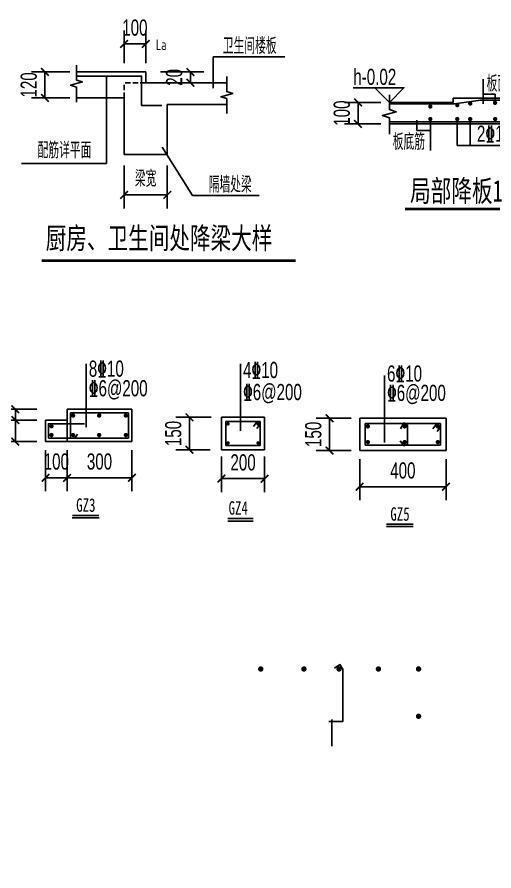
# Model space of a CAD drawing. Extents: x -173820 to 521180, y -715739 to 158231.
# Drawn here: x -3569 to 5269, y 46151 to 61980 of the extents above; entities that cross this region are included whole.
import ezdxf
from ezdxf.enums import TextEntityAlignment as Align

# ---------------------------------------------------------------- set-up
doc = ezdxf.new("R2010")
doc.units = 0
doc.header["$LTSCALE"] = 1000
doc.linetypes.add('CONTINOUS', pattern=[0])
doc.linetypes.add('DASH', pattern=[0.35, 0.25, -0.1])
doc.layers.add('JG1', color=3, linetype='Continuous')
doc.layers.add('模板线', color=3, linetype='Continuous')
doc.styles.add('TEXTDIM', font='njadri_romans1.shx', dxfattribs={"width": 0.7, "bigfont": 'njadri_fhztxt.shx'})
doc.styles.add('TEXTSTEEL', font='njadri_tssdeng.shx', dxfattribs={"width": 0.7, "bigfont": 'njadri_tssdchn.shx'})
doc.styles.add('TEXTTTILE', font='simhei.ttf', dxfattribs={"width": 0.6})
doc.styles.add('TSSD_Norm', font='Tssdeng.shx', dxfattribs={"bigfont": 'hztxt.shx'})
doc.styles.add('黑体', font='simhei.ttf', dxfattribs={"width": 0.8})
doc.dimstyles.new('DIM100', dxfattribs={"dimtxt": 300, "dimasz": 1, "dimexe": 250, "dimexo": 0, "dimgap": 150, "dimtad": 1, "dimdec": 0, "dimzin": 0, "dimdsep": 46, "dimtxsty": 'TEXTDIM', "dimblk": 'DI', "dimcen": 0, "dimclrt": 7, "dimadec": 0, "dimazin": 0, "dimtfac": 1, "dimtdec": 0, "dimtix": 1, "dimtmove": 2, "dimatfit": 3, "dimldrblk": 'DI', "dimfxl": 0, "dimtolj": 1, "dimtzin": 0, "dimarcsym": 0})

# ---------------------------------------------------------------- blocks, each defined once
blk = doc.blocks.new('DI')
at = {"color": 3, "const_width": 30}
blk.add_lwpolyline([(-71, -71), (71, 71)], dxfattribs=at)
blk = doc.blocks.new('*D2355')
at = {"layer": 'Defpoints', "color": 0}
for p in [(3930, 2060), (4410, 2060), (3930, 1580)]:
    blk.add_point(p, dxfattribs=at)
at = {"layer": 'JG1', "color": 0, "lineweight": -2}
for p, q in [((3930, 2060), (4660, 2060)), ((4410, 2061), (4410, 2062)), ((4410, 1580), (4410, 2060)), ((3930, 1580), (4660, 1580)), ((4410, 1579), (4410, 1578))]:
    blk.add_line(p, q, dxfattribs=at)
for p, rotation in [((4410, 2060), 270), ((4410, 1580), 90)]:
    blk.add_blockref('DI', p, dxfattribs=dict(at, rotation=rotation))
at = {"layer": 'JG1', "color": 7, "insert": (4110, 1820), "char_height": 300, "attachment_point": 5, "rotation": 90, "style": 'TEXTDIM'}
blk.add_mtext('\\A1;120', dxfattribs=at)
blk = doc.blocks.new('*D2356')
at = {"layer": 'Defpoints', "color": 0}
for p in [(450, 1980), (870, 1980), (870, 1580)]:
    blk.add_point(p, dxfattribs=at)
at = {"layer": 'JG1', "color": 0, "lineweight": -2}
for p, q in [((870, 1980), (200, 1980)), ((450, 1981), (450, 1982)), ((450, 1580), (450, 1980)), ((870, 1580), (200, 1580)), ((450, 1579), (450, 1578))]:
    blk.add_line(p, q, dxfattribs=at)
for p, rotation in [((450, 1980), 270), ((450, 1580), 90)]:
    blk.add_blockref('DI', p, dxfattribs=dict(at, rotation=rotation))
at = {"layer": 'JG1', "color": 7, "insert": (150, 1780), "char_height": 300, "attachment_point": 5, "rotation": 90, "style": 'TEXTDIM'}
blk.add_mtext('\\A1;100', dxfattribs=at)
blk = doc.blocks.new('*D380')
at = {"layer": 'Defpoints', "color": 0}
for p in [(1160, -11442), (1960, -11442), (1960, -11989)]:
    blk.add_point(p, dxfattribs=at)
at = {"layer": 'JG1', "color": 0, "lineweight": -2}
for p, q in [((1160, -11442), (1160, -12239)), ((1960, -11442), (1960, -12239)), ((1161, -11989), (1959, -11989))]:
    blk.add_line(p, q, dxfattribs=at)
at = {"layer": 'JG1', "color": 0, "lineweight": -2, "rotation": 180}
blk.add_blockref('DI', (1160, -11989), dxfattribs=at)
at = {"layer": 'JG1', "color": 0, "lineweight": -2}
blk.add_blockref('DI', (1960, -11989), dxfattribs=at)
at = {"layer": 'JG1', "color": 7, "insert": (1560, -11689), "char_height": 300, "attachment_point": 5, "style": 'TEXTDIM'}
blk.add_mtext('\\A1;梁宽', dxfattribs=at)
blk = doc.blocks.new('*D381')
at = {"layer": 'Defpoints', "color": 0, "linetype": 'CONTINOUS'}
for p in [(-306, -9710), (157, -9710), (157, -10190)]:
    blk.add_point(p, dxfattribs=at)
at = {"layer": 'JG1', "color": 0, "linetype": 'CONTINOUS', "lineweight": -2}
for p, q in [((157, -9710), (-556, -9710)), ((-306, -9709), (-306, -9708)), ((-306, -10190), (-306, -9710)), ((157, -10190), (-556, -10190)), ((-306, -10191), (-306, -10192))]:
    blk.add_line(p, q, dxfattribs=at)
for p, rotation in [((-306, -9710), 270), ((-306, -10190), 90)]:
    blk.add_blockref('DI', p, dxfattribs=dict(at, rotation=rotation))
at = {"layer": 'JG1', "color": 7, "linetype": 'CONTINOUS', "insert": (-606, -9950), "char_height": 300, "attachment_point": 5, "rotation": 90, "style": 'TEXTDIM'}
blk.add_mtext('\\A1;120', dxfattribs=at)
blk = doc.blocks.new('*D382')
at = {"layer": 'Defpoints', "color": 0}
for p in [(1560, -9189), (1160, -9545, 27256), (1560, -9545, 27256)]:
    blk.add_point(p, dxfattribs=at)
at = {"layer": 'JG1', "color": 0, "lineweight": -2}
for p, q in [((1160, -9545), (1160, -8939)), ((1560, -9545), (1560, -8939)), ((1159, -9189), (1158, -9189)), ((1160, -9189), (1560, -9189)), ((1561, -9189), (1562, -9189))]:
    blk.add_line(p, q, dxfattribs=at)
blk.add_blockref('DI', (1160, -9189), dxfattribs=at)
at = {"layer": 'JG1', "color": 0, "lineweight": -2, "rotation": 180}
blk.add_blockref('DI', (1560, -9189), dxfattribs=at)
at = {"layer": 'JG1', "color": 7, "insert": (1360, -8889), "char_height": 300, "attachment_point": 5, "style": 'TEXTDIM'}
blk.add_mtext('\\A1;100', dxfattribs=at)
blk = doc.blocks.new('*D383')
at = {"layer": 'Defpoints', "color": 0}
for p in [(1834, -9710, 27256), (1834, -9910, 27256), (2389, -9910)]:
    blk.add_point(p, dxfattribs=at)
at = {"layer": 'JG1', "color": 0, "lineweight": -2}
for p, q in [((1834, -9710), (2639, -9710)), ((2389, -9709), (2389, -9708)), ((2389, -9710), (2389, -9910)), ((1834, -9910), (2639, -9910)), ((2389, -9911), (2389, -9912))]:
    blk.add_line(p, q, dxfattribs=at)
for p, rotation in [((2389, -9710), 270), ((2389, -9910), 90)]:
    blk.add_blockref('DI', p, dxfattribs=dict(at, rotation=rotation))
at = {"layer": 'JG1', "color": 7, "insert": (2089, -9810), "char_height": 300, "attachment_point": 5, "rotation": 90, "style": 'TEXTDIM'}
blk.add_mtext('\\A1;20', dxfattribs=at)
blk = doc.blocks.new('*D965')
at = {"layer": 'Defpoints', "color": 0}
for p in [(450, 1811), (848, 1811), (848, 1411)]:
    blk.add_point(p, dxfattribs=at)
at = {"layer": '模板线', "color": 0, "lineweight": -2}
for p, q in [((848, 1811), (200, 1811)), ((450, 1812), (450, 1813)), ((450, 1411), (450, 1811)), ((848, 1411), (200, 1411)), ((450, 1410), (450, 1409))]:
    blk.add_line(p, q, dxfattribs=at)
for p, rotation in [((450, 1811), 270), ((450, 1411), 90)]:
    blk.add_blockref('DI', p, dxfattribs=dict(at, rotation=rotation))
at = {"layer": '模板线', "color": 7, "insert": (150, 1611), "char_height": 300, "attachment_point": 5, "rotation": 90, "style": 'TEXTDIM'}
blk.add_mtext('\\A1;100', dxfattribs=at)
blk = doc.blocks.new('*D966')
at = {"layer": 'Defpoints', "color": 0}
for p in [(1009, 1251), (1409, 1251), (1409, 740)]:
    blk.add_point(p, dxfattribs=at)
at = {"layer": '模板线', "color": 0, "lineweight": -2}
for p, q in [((1009, 1251), (1009, 490)), ((1409, 1251), (1409, 490)), ((1008, 740), (1007, 740)), ((1009, 740), (1409, 740)), ((1410, 740), (1411, 740))]:
    blk.add_line(p, q, dxfattribs=at)
blk.add_blockref('DI', (1009, 740), dxfattribs=at)
at = {"layer": '模板线', "color": 0, "lineweight": -2, "rotation": 180}
blk.add_blockref('DI', (1409, 740), dxfattribs=at)
at = {"layer": '模板线', "color": 7, "insert": (1209, 1040), "char_height": 300, "attachment_point": 5, "style": 'TEXTDIM'}
blk.add_mtext('\\A1;100', dxfattribs=at)
blk = doc.blocks.new('*D963')
at = {"layer": 'Defpoints', "color": 0}
for p in [(450, 2011), (848, 2011), (848, 1811)]:
    blk.add_point(p, dxfattribs=at)
at = {"layer": '模板线', "color": 0, "lineweight": -2}
for p, q in [((848, 2011), (200, 2011)), ((450, 2012), (450, 2013)), ((450, 1811), (450, 2011)), ((848, 1811), (200, 1811)), ((450, 1810), (450, 1809))]:
    blk.add_line(p, q, dxfattribs=at)
for p, rotation in [((450, 2011), 270), ((450, 1811), 90)]:
    blk.add_blockref('DI', p, dxfattribs=dict(at, rotation=rotation))
at = {"layer": '模板线', "color": 7, "insert": (150, 2029), "char_height": 300, "attachment_point": 5, "rotation": 90, "style": 'TEXTDIM'}
blk.add_mtext('\\A1;50', dxfattribs=at)
blk = doc.blocks.new('*D964')
at = {"layer": 'Defpoints', "color": 0}
for p in [(1409, 1251), (2609, 1251), (2609, 740)]:
    blk.add_point(p, dxfattribs=at)
at = {"layer": '模板线', "color": 0, "lineweight": -2}
for p, q in [((1409, 1251), (1409, 490)), ((2609, 1251), (2609, 490)), ((1410, 740), (2608, 740))]:
    blk.add_line(p, q, dxfattribs=at)
at = {"layer": '模板线', "color": 0, "lineweight": -2, "rotation": 180}
blk.add_blockref('DI', (1409, 740), dxfattribs=at)
at = {"layer": '模板线', "color": 0, "lineweight": -2}
blk.add_blockref('DI', (2609, 740), dxfattribs=at)
at = {"layer": '模板线', "color": 7, "insert": (2009, 1040), "char_height": 300, "attachment_point": 5, "style": 'TEXTDIM'}
blk.add_mtext('\\A1;300', dxfattribs=at)
blk = doc.blocks.new('*D462')
at = {"layer": 'Defpoints', "color": 0}
for p in [(-3150, -17368), (-2350, -17368), (-2350, -17777)]:
    blk.add_point(p, dxfattribs=at)
at = {"layer": '模板线', "color": 0, "lineweight": -2}
for p, q in [((-3150, -17368), (-3150, -18027)), ((-2350, -17368), (-2350, -18027)), ((-3149, -17777), (-2351, -17777))]:
    blk.add_line(p, q, dxfattribs=at)
at = {"layer": '模板线', "color": 0, "lineweight": -2, "rotation": 180}
blk.add_blockref('DI', (-3150, -17777), dxfattribs=at)
at = {"layer": '模板线', "color": 0, "lineweight": -2}
blk.add_blockref('DI', (-2350, -17777), dxfattribs=at)
at = {"layer": '模板线', "color": 7, "insert": (-2750, -17477), "char_height": 300, "attachment_point": 5, "style": 'TEXTDIM'}
blk.add_mtext('\\A1;200', dxfattribs=at)
blk = doc.blocks.new('*D463')
at = {"layer": 'Defpoints', "color": 0}
for p in [(-3743, -16640), (-3343, -16640), (-3357, -17240)]:
    blk.add_point(p, dxfattribs=at)
at = {"layer": '模板线', "color": 0, "lineweight": -2}
for p, q in [((-3343, -16640), (-3993, -16640)), ((-3743, -16639), (-3743, -16638)), ((-3743, -17240), (-3743, -16640)), ((-3357, -17240), (-3993, -17240)), ((-3743, -17241), (-3743, -17242))]:
    blk.add_line(p, q, dxfattribs=at)
for p, rotation in [((-3743, -16640), 270), ((-3743, -17240), 90)]:
    blk.add_blockref('DI', p, dxfattribs=dict(at, rotation=rotation))
at = {"layer": '模板线', "color": 7, "insert": (-4043, -16940), "char_height": 300, "attachment_point": 5, "rotation": 90, "style": 'TEXTDIM'}
blk.add_mtext('\\A1;150', dxfattribs=at)
blk = doc.blocks.new('*D465')
at = {"layer": 'Defpoints', "color": 0}
for p in [(-109, -14166), (-507, -14766), (-109, -14766)]:
    blk.add_point(p, dxfattribs=at)
at = {"layer": '模板线', "color": 0, "lineweight": -2}
for p, q in [((-109, -14166), (-757, -14166)), ((-507, -14165), (-507, -14164)), ((-507, -14166), (-507, -14766)), ((-109, -14766), (-757, -14766)), ((-507, -14767), (-507, -14768))]:
    blk.add_line(p, q, dxfattribs=at)
for p, rotation in [((-507, -14166), 270), ((-507, -14766), 90)]:
    blk.add_blockref('DI', p, dxfattribs=dict(at, rotation=rotation))
at = {"layer": '模板线', "color": 7, "insert": (-807, -14466), "char_height": 300, "attachment_point": 5, "rotation": 90, "style": 'TEXTDIM'}
blk.add_mtext('\\A1;150', dxfattribs=at)
blk = doc.blocks.new('*D466')
at = {"layer": 'Defpoints', "color": 0}
for p in [(52, -14926), (1652, -14926), (1652, -15437)]:
    blk.add_point(p, dxfattribs=at)
at = {"layer": '模板线', "color": 0, "lineweight": -2}
for p, q in [((52, -14926), (52, -15687)), ((1652, -14926), (1652, -15687)), ((53, -15437), (1651, -15437))]:
    blk.add_line(p, q, dxfattribs=at)
at = {"layer": '模板线', "color": 0, "lineweight": -2, "rotation": 180}
blk.add_blockref('DI', (52, -15437), dxfattribs=at)
at = {"layer": '模板线', "color": 0, "lineweight": -2}
blk.add_blockref('DI', (1652, -15437), dxfattribs=at)
at = {"layer": '模板线', "color": 7, "insert": (852, -15137), "char_height": 300, "attachment_point": 5, "style": 'TEXTDIM'}
blk.add_mtext('\\A1;400', dxfattribs=at)
blk = doc.blocks.new('$1195261')
at = {"layer": 'JG1'}
blk.add_line((1604, 2773), (1604, 2278), dxfattribs=at)
at = {"layer": 'JG1', "const_width": 50}
for points in [[(310, 3708, -1), (260, 3708, -1)], [(1109, 3708, -1), (1059, 3708, -1)], [(1760, 3708, -1), (1710, 3708, -1)], [(2491, 3708, -1), (2441, 3708, -1)], [(3234, 3708, -1), (3184, 3708, -1)], [(3234, 2831, -1), (3184, 2831, -1)]]:
    blk.add_lwpolyline(points, format="xyb", close=True, dxfattribs=at)
at = {"layer": '模板线', "color": 6}
blk.add_lwpolyline([(1652, 3721), (1753, 3790), (1804, 3707), (1804, 2732), (1544, 2732)], dxfattribs=at)
blk = doc.blocks.new('$1700536')
at = {"layer": 'JG1'}
for p, q in [((2770, 1950), (2770, 2410)), ((2210, 1980), (2210, 2060)), ((2210, 2060), (3780, 2060)), ((2989.6, 2130, 0), (2770, 2130)), ((2989.6, 1971.1, 0), (2989.6, 2130, 0)), ((1030, 1980), (2210, 1980)), ((1539.6, 1651.1, 0), (1539.6, 1460, 0)), ((1790, 1660), (1790, 1090)), ((2289.6, 1671.1, 0), (2289.6, 1180, 0)), ((2529.6, 1671.1, 0), (2529.6, 1180, 0)), ((1030, 1580), (3780, 1580)), ((1539.6, 1460, 0), (1790, 1460)), ((3200, 1180, 0), (2289.6, 1180, 0))]:
    blk.add_line(p, q, dxfattribs=at)
at = {"layer": 'JG1', "color": 6, "linetype": 'Continuous'}
for p, q in [((1030, 1950), (2240, 1950)), ((2720, 2020), (2240, 1950)), ((2720, 2020, 0), (3780, 2020, 0)), ((1030, 1620, 0), (3780, 1620, 0))]:
    blk.add_line(p, q, dxfattribs=at)
at = {"layer": 'JG1'}
for points in [[(760, 2250), (1030, 1980), (1300, 2250), (361.2, 2250)], [(4050, 2330), (3780, 2060), (3510, 2330), (4448.8, 2330)]]:
    blk.add_lwpolyline(points, dxfattribs=at)
at = {"layer": 'JG1', "elevation": 0}
for points in [[(1030, 1392.1), (1030, 1695), (901.6, 1736.7), (1158.3, 1803.3), (1030, 1845), (1030, 2117.2)], [(3780, 1452.1), (3780, 1755), (3651.6, 1796.7), (3908.3, 1863.3), (3780, 1905), (3780, 2177.2)]]:
    blk.add_lwpolyline(points, dxfattribs=at)
at = {"layer": 'JG1', "color": 3, "const_width": 40}
for points, elevation in [([(1769.6, 1901.1, 1), (1809.6, 1901.1, 1)], 0), ([(2269.6, 1927.6, 1), (2309.6, 1927.6, 1)], 0), ([(2509.6, 1958, 1), (2549.6, 1958, 1)], 0.1), ([(2969.6, 1971.1, 1), (3009.6, 1971.1, 1)], 0), ([(1769.6, 1671.1, 1), (1809.6, 1671.1, 1)], 0), ([(2269.6, 1671.1, 1), (2309.6, 1671.1, 1)], 0), ([(2509.6, 1671.1, 1), (2549.6, 1671.1, 1)], 0), ([(2969.6, 1671.1, 1), (3009.6, 1671.1, 1)], 0)]:
    blk.add_lwpolyline(points, format="xyb", close=True, dxfattribs=dict(at, elevation=elevation))
at = {"layer": 'JG1', "color": 4, "const_width": 50}
blk.add_lwpolyline([(1323.1, 0), (3260, 0)], dxfattribs=at)
at = {"layer": 'JG1', "linetype": 'ByBlock', "ltscale": 0.2, "style": 'TEXTSTEEL', "width": 0.7}
for s, p in [('h', (4189.3, 2382.7)), ('h-0.02', (361.8, 2302.7)), ('板面筋', (2833, 2178.2, 0)), ('板底筋', (1093, 1098.2, 0)), ('2%%13212', (2653, 1248.2, 0))]:
    blk.add_text(s, height=300, dxfattribs=at).set_placement(p)
at = {"layer": 'JG1', "color": 1, "linetype": 'ByBlock', "style": 'TEXTTTILE', "width": 0.7}
blk.add_text('局部降板1', height=400, dxfattribs=at).set_placement((1414.8, 140.3, 549))
at = {"layer": 'JG1'}
for base, p1, p2, picture, middle in [((450, 1980), (870, 1580), (870, 1980), '*D2356', (150, 1780)), ((4410, 2060), (3930, 1580), (3930, 2060), '*D2355', (4110, 1820))]:
    dim = blk.add_linear_dim(base=base, p1=p1, p2=p2, angle=90, dimstyle='DIM100', override={"dimlfac": 0.25}, dxfattribs=at)
    dim.commit()
    dim.dimension.update_dxf_attribs({"geometry": picture, "text_midpoint": middle})
blk = doc.blocks.new('$1430190')
at = {"layer": 'JG1'}
for p, q in [((3565.9, 3198.2), (3565.9, 3779.7)), ((3565.9, 3779.7), (4897.2, 3779.7)), ((2316.1, 3499.8), (1035.1, 3499.8)), ((2316.1, 3499.8), (2316.1, 3299.8)), ((1589.8, 3429.7), (1589.8, 1805.3)), ((3820.1, 3299.8), (2316.1, 3299.8)), ((1035.1, 3019.8), (1916.1, 3019.8)), ((1916.1, 3019.8), (1916.1, 1967.8)), ((2239.3, 2879.8), (2613.4, 2879.8)), ((2716.1, 1967.8), (2716.1, 2899.8)), ((3820.1, 2899.8), (2716.1, 2899.8)), ((2619.5, 2106.2), (3184.8, 1211.5)), ((1916.1, 1967.8), (2716.1, 1967.8)), ((1589.8, 1805.3), (16.6, 1805.3)), ((3184.8, 1211.5), (4421, 1211.5))]:
    blk.add_line(p, q, dxfattribs=at)
at = {"layer": 'JG1', "linetype": 'DASH', "ltscale": 0.4}
for p in [(2316.1, 3299.8), (1916.1, 3019.8)]:
    blk.add_line(p, (1916.1, 3299.8), dxfattribs=at)
at = {"layer": 'JG1'}
blk.add_lwpolyline([(1916.1, 3819.2, 0, 30, 0), (2051.4, 3819.2, 0, 0, 0), (2513.4, 3819.2, 0, 0, -0.4142136), (2543.4, 3789.2, 0, 0, 0), (2543.4, 3015.1, 30, 0, 0), (2543.4, 2879.8, 0, 30, 0)], format="xyseb", dxfattribs=at)
for points in [[(1035.1, 3628), (1035.1, 3350.2), (1145.1, 3315.2), (925.1, 3255.2), (1035.1, 3220.2), (1035.1, 2942.5)], [(3820.1, 3413.5), (3820.1, 3135.7), (3930.1, 3100.7), (3710.1, 3040.7), (3820.1, 3005.7), (3820.1, 2728)]]:
    blk.add_lwpolyline(points, dxfattribs=at)
at = {"layer": 'JG1', "color": 6}
blk.add_lwpolyline([(2239.3, 2879.8), (2239.3, 3425), (1035.1, 3425)], dxfattribs=at)
at = {"layer": 'JG1', "color": 4, "const_width": 50, "elevation": 25656.4}
blk.add_lwpolyline([(390.4, 0), (5096.6, 0)], dxfattribs=at)
at = {"layer": 'JG1', "linetype": 'CONTINOUS', "style": 'TEXTSTEEL', "width": 0.7}
for s, p in [('卫生间楼板', (4244.3, 3999.2)), ('配筋详平面', (811.5, 2064.1)), ('隔墙处梁', (3883.1, 1428.6))]:
    blk.add_text(s, height=300, dxfattribs=at).set_placement(p, align=Align.MIDDLE)
at = {"layer": 'JG1', "style": 'TSSD_Norm', "width": 0.7}
blk.add_text('La', height=200, dxfattribs=at).set_placement((2603.1, 4007.1, 27256.4), align=Align.MIDDLE)
at = {"layer": 'JG1', "color": 1, "linetype": 'ByBlock', "style": 'TEXTTTILE', "width": 0.7}
blk.add_text('厨房、卫生间处降梁大样', height=400, dxfattribs=at).set_placement((462.9, 100, 25656.4), align=Align.BOTTOM_LEFT)
at = {"layer": 'JG1'}
dim = blk.add_linear_dim(base=(2316.1, 4020.7), p1=(1916.1, 3664.7, 27256.4), p2=(2316.1, 3664.7, 27256.4), dimstyle='DIM100', override={"dimlfac": 0.25}, dxfattribs=at)
dim.commit()
dim.dimension.update_dxf_attribs({"geometry": '*D382', "text_midpoint": (2116.1, 4320.7), "insert": (756.1, 13209.8)})
at = {"layer": 'JG1', "linetype": 'CONTINOUS'}
dim = blk.add_linear_dim(base=(450, 3499.8), p1=(913.2, 3019.8), p2=(913.2, 3499.8), angle=90, dimstyle='DIM100', override={"dimlfac": 0.25}, dxfattribs=at)
dim.commit()
dim.dimension.update_dxf_attribs({"geometry": '*D381', "text_midpoint": (150, 3259.8), "insert": (756.1, 13209.8)})
at = {"layer": 'JG1'}
dim = blk.add_linear_dim(base=(3145.2, 3299.8), p1=(2589.6, 3499.8, 27256.4), p2=(2589.6, 3299.8, 27256.4), angle=90, text='20', dimstyle='DIM100', override={"dimlfac": 0.25}, dxfattribs=at)
dim.commit()
dim.dimension.update_dxf_attribs({"geometry": '*D383', "text_midpoint": (2845.2, 3399.8), "insert": (756.1, 13209.8)})
dim = blk.add_aligned_dim(p1=(1916.1, 1767.8), p2=(2716.1, 1767.8), distance=-546.7, text='梁宽', dimstyle='DIM100', override={"dimlfac": 0.25}, dxfattribs=at)
dim.commit()
dim.dimension.update_dxf_attribs({"geometry": '*D380', "text_midpoint": (2316.1, 1521), "insert": (756.1, 13209.8)})
blk = doc.blocks.new('$11618')
at = {"layer": 'JG1', "color": 3, "linetype": 'Continuous'}
blk.add_line((1762.6, 1679.5), (1762.6, 2855), dxfattribs=at)
at = {"layer": 'JG1'}
for p, q in [((1409, 2011.1), (2609, 2011.1)), ((1409, 2011.1), (1409, 1411.1)), ((2609, 2011.1), (2609, 1411.1)), ((1009, 1411.1), (1009, 1811.1)), ((1009, 1811.1), (1409, 1811.1)), ((2609, 1411.1), (1009, 1411.1))]:
    blk.add_line(p, q, dxfattribs=at)
at = {"layer": 'JG1', "color": 6}
for p, q in [((1469.1, 1946.6), (2548.9, 1946.6)), ((1469.1, 1475.6), (1469.1, 1946.6)), ((2548.9, 1946.6), (2548.9, 1475.6)), ((2548.9, 1475.6), (1063.2, 1475.6))]:
    blk.add_line(p, q, dxfattribs=at)
at = {"layer": 'JG1', "color": 6, "const_width": 40}
for points in [[(1500.2, 1894.3, 1), (1540.2, 1894.3, 1)], [(1983.1, 1894.3, 1), (2023.1, 1894.3, 1)], [(2477, 1894.3, 1), (2517, 1894.3, 1)], [(1098.6, 1532.2, 1), (1138.6, 1532.2, 1)], [(1500.2, 1532.2, 1), (1540.2, 1532.2, 1)], [(1983.1, 1532.2, 1), (2023.1, 1532.2, 1)], [(2477, 1532.2, 1), (2517, 1532.2, 1)]]:
    blk.add_lwpolyline(points, format="xyb", close=True, dxfattribs=at)
at = {"layer": 'JG1', "color": 6}
blk.add_lwpolyline([(1063.2, 1475.6), (1063.2, 1741), (1732.2, 1741)], dxfattribs=at)
at = {"layer": 'JG1', "color": 6, "const_width": 40, "elevation": 0}
blk.add_lwpolyline([(1098.6, 1695.6, 1), (1138.6, 1695.6, 1)], format="xyb", close=True, dxfattribs=at)
at = {"layer": 'JG1', "color": 6, "elevation": 0}
blk.add_lwpolyline([(1602.9, 1547.1), (1551.9, 1475.6)], dxfattribs=at)
at = {"layer": '模板线'}
blk.add_lwpolyline([(1504.8, 43.8, 31.2, 31.2, 0), (2002.3, 43.8, 0, 0, 0)], format="xyseb", dxfattribs=at)
blk.add_lwpolyline([(1504.1, 0), (2002.7, 0)], dxfattribs=at)
at = {"layer": 'JG1', "color": 3, "linetype": 'CONTINOUS', "style": 'TEXTSTEEL', "width": 0.7}
for s, p in [('8%%13210', (1811.2, 2613.9)), ('%%1326@200', (1811.2, 2250.7))]:
    blk.add_text(s, height=300, dxfattribs=at).set_placement(p)
at = {"layer": '模板线', "style": '黑体', "width": 0.7}
blk.add_text('GZ3', height=250, dxfattribs=at).set_placement((1577.1, 109.4))
at = {"layer": '模板线'}
dim = blk.add_linear_dim(base=(450, 2011.1), p1=(847.9, 1811.1), p2=(847.9, 2011.1), angle=90, dimstyle='DIM100', override={"dimtxt": 300, "dimlfac": 0.25}, dxfattribs=at)
dim.commit()
dim.dimension.update_dxf_attribs({"geometry": '*D963', "text_midpoint": (150, 2028.8), "dimtype": 129})
for p1, p2, distance, picture, middle in [((847.9, 1411.1), (847.9, 1811.1), 397.9, '*D965', (150, 1611.1)), ((1009, 1251.2), (1409, 1251.2), -511.1, '*D966', (1209, 1040)), ((1409, 1251.2), (2609, 1251.2), -511.1, '*D964', (2009, 1040))]:
    dim = blk.add_aligned_dim(p1=p1, p2=p2, distance=distance, dimstyle='DIM100', override={"dimtxt": 300, "dimlfac": 0.25}, dxfattribs=at)
    dim.commit()
    dim.dimension.update_dxf_attribs({"geometry": picture, "text_midpoint": middle})
blk = doc.blocks.new('$1580498')
at = {"layer": '模板线', "color": 3, "linetype": 'Continuous'}
blk.add_line((1394.1, 1672.7), (1394.1, 2914.8), dxfattribs=at)
at = {"layer": '模板线'}
for p, q in [((1042.9, 1922.1), (1842.9, 1922.1)), ((1042.9, 1322.1), (1042.9, 1922.1)), ((1842.9, 1922.1), (1842.9, 1322.1)), ((1842.9, 1322.1), (1042.9, 1322.1)), ((1159.4, 0), (1630.5, 0))]:
    blk.add_line(p, q, dxfattribs=at)
at = {"layer": '模板线', "color": 6}
for p, q in [((1122.9, 1842.1), (1762.9, 1842.1)), ((1122.9, 1402.1), (1122.9, 1842.1)), ((1762.9, 1842.1), (1762.9, 1402.1)), ((1762.9, 1402.1), (1122.9, 1402.1))]:
    blk.add_line(p, q, dxfattribs=at)
at = {"layer": '模板线', "color": 6, "linetype": 'Continuous'}
for p, q in [((1706.2, 1842.1), (1638.4, 1754.5)), ((1762.9, 1797), (1700.2, 1716.1))]:
    blk.add_line(p, q, dxfattribs=at)
at = {"layer": '模板线', "color": 6, "const_width": 32}
for points in [[(1147.8, 1800.3, 1), (1179.8, 1800.3, 1)], [(1705.3, 1800.3, 1), (1737.3, 1800.3, 1)], [(1147.8, 1447.3, 1), (1179.8, 1447.3, 1)], [(1705.3, 1447.3, 1), (1737.3, 1447.3, 1)]]:
    blk.add_lwpolyline(points, format="xyb", close=True, dxfattribs=at)
at = {"layer": '模板线'}
blk.add_lwpolyline([(1159.4, 46.9, 31.2, 31.2, 0), (1630.5, 46.9, 0, 0, 0)], format="xyseb", dxfattribs=at)
at = {"layer": '模板线', "color": 3, "linetype": 'CONTINOUS', "style": 'TEXTSTEEL', "width": 0.7}
for s, p in [('4%%13210', (1442.8, 2650.2)), ('%%1326@200', (1442.8, 2241.1))]:
    blk.add_text(s, height=300, dxfattribs=at).set_placement(p)
at = {"layer": '模板线', "style": '黑体', "width": 0.7}
blk.add_text('GZ4', height=250, dxfattribs=at).set_placement((1175, 117.3))
at = {"layer": '模板线'}
dim = blk.add_linear_dim(base=(450, 1922.1), p1=(835.7, 1322.1), p2=(850.4, 1922.1), angle=90, dimstyle='DIM100', override={"dimlfac": 0.25}, dxfattribs=at)
dim.commit()
dim.dimension.update_dxf_attribs({"geometry": '*D463', "text_midpoint": (150, 1622.1), "insert": (4192.9, 18562.1)})
dim = blk.add_aligned_dim(p1=(1042.9, 1194.2), p2=(1842.9, 1194.2), distance=-408.9, text='200', dimstyle='DIM100', override={"dimtxt": 300, "dimlfac": 0.25}, dxfattribs=at)
dim.commit()
dim.dimension.update_dxf_attribs({"geometry": '*D462', "text_midpoint": (1442.9, 1085.3), "insert": (4192.9, 18562.1)})
blk = doc.blocks.new('$1322373')
at = {"layer": 'JG1', "color": 3, "linetype": 'Continuous'}
blk.add_line((1466.6, 1561.7), (1466.6, 2803.8), dxfattribs=at)
at = {"layer": 'JG1'}
for p, q in [((1009, 2011.1), (2609, 2011.1)), ((1009, 1411.1), (1009, 2011.1)), ((2609, 2011.1), (2609, 1411.1)), ((2609, 1411.1), (1009, 1411.1))]:
    blk.add_line(p, q, dxfattribs=at)
at = {"layer": 'JG1', "color": 6}
for p, q in [((1109, 1911.1), (2509, 1911.1)), ((1109, 1511.1), (1109, 1911.1)), ((2509, 1911.1), (2509, 1511.1)), ((2509, 1511.1), (1109, 1511.1))]:
    blk.add_line(p, q, dxfattribs=at)
at = {"layer": 'JG1', "color": 6, "linetype": 'Continuous'}
for p, q in [((2438.2, 1911.1), (2367, 1815)), ((2509, 1854.8), (2445.3, 1762.8))]:
    blk.add_line(p, q, dxfattribs=at)
at = {"layer": 'JG1', "color": 6}
blk.add_lwpolyline([(1763.9, 1816.3), (1827.2, 1923.4), (1897.3, 1885.8), (1897.3, 1528.3), (1826.9, 1498.3), (1758.7, 1590.6)], dxfattribs=at)
at = {"layer": 'JG1', "color": 6, "const_width": 40}
for points in [[(1140.1, 1858.8, 1), (1180.1, 1858.8, 1)], [(1820.6, 1858.8, 1), (1860.6, 1858.8, 1)], [(2437.1, 1858.8, 1), (2477.1, 1858.8, 1)], [(1140.1, 1567.6, 1), (1180.1, 1567.6, 1)], [(1820.6, 1567.6, 1), (1860.6, 1567.6, 1)], [(2437.1, 1567.6, 1), (2477.1, 1567.6, 1)]]:
    blk.add_lwpolyline(points, format="xyb", close=True, dxfattribs=at)
at = {"layer": '模板线'}
blk.add_lwpolyline([(1504.8, 43.8, 31.2, 31.2, 0), (2002.3, 43.8, 0, 0, 0)], format="xyseb", dxfattribs=at)
blk.add_lwpolyline([(1504.1, 0), (2002.7, 0)], dxfattribs=at)
at = {"layer": 'JG1', "color": 3, "linetype": 'CONTINOUS', "style": 'TEXTSTEEL', "width": 0.7}
for s, p in [('6%%13210', (1515.2, 2689.2)), ('%%1326@200', (1515.2, 2330.1))]:
    blk.add_text(s, height=300, dxfattribs=at).set_placement(p)
at = {"layer": '模板线', "style": '黑体', "width": 0.7}
blk.add_text('GZ5', height=250, dxfattribs=at).set_placement((1577.1, 109.4))
at = {"layer": '模板线'}
for p1, p2, distance, picture, middle in [((847.9, 2011.1), (847.9, 1411.1), -397.9, '*D465', (150, 1711.1)), ((1009, 1251.2), (2609, 1251.2), -511.1, '*D466', (1809, 1040))]:
    dim = blk.add_aligned_dim(p1=p1, p2=p2, distance=distance, dimstyle='DIM100', override={"dimtxt": 300, "dimlfac": 0.25}, dxfattribs=at)
    dim.commit()
    dim.dimension.update_dxf_attribs({"geometry": picture, "text_midpoint": middle, "insert": (956.9, 16176.8)})

msp = doc.modelspace()

# ---------------------------------------------------------------- block references
at = {"layer": 'JG1'}
for name, p in [('$1430190', (-3501.3, 57462.7)), ('$1700536', (2301, 58419.6)), ('$1195261', (663.1, 46186.5))]:
    msp.add_blockref(name, p, dxfattribs=at)
at = {"layer": '模板线'}
for name, p in [('$11618', (-4050, 52698.9)), ('$1580498', (-823.2, 52637.9)), ('$1322373', (1772.8, 52533.2))]:
    msp.add_blockref(name, p, dxfattribs=at)

doc.saveas('drawing.dxf')
